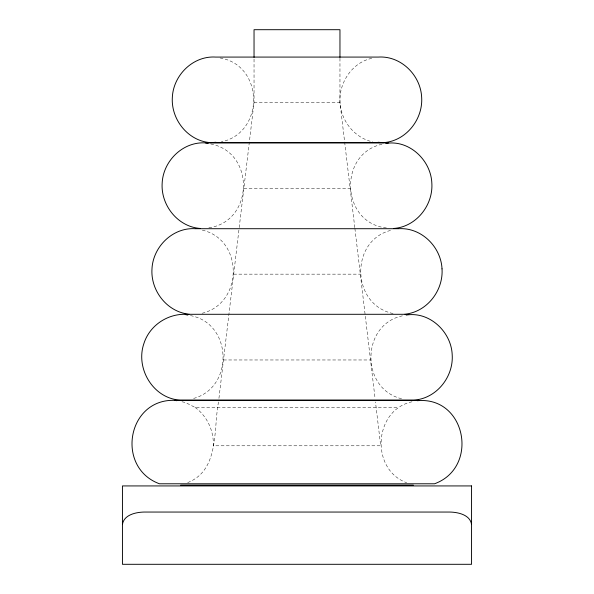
<?xml version="1.0" encoding="UTF-8"?>
<svg xmlns="http://www.w3.org/2000/svg" width="594" height="594" viewBox="0 0 594 594"><rect width="100%" height="100%" fill="white"/><g stroke="black" fill="none" stroke-linecap="round" stroke-linejoin="round"><path stroke-width="0.45" stroke-dasharray="2.97 2.23" d="M354.796 227.591L339.961 102.517C338.728 82.143 353.118 60.959 373.908 57.974M386.412 227.962C340.451 222.876 337.956 152.658 383.219 143.971M393.035 313.521C350.891 304.685 349.621 239.931 391.646 230.145M401.537 398.73C359.771 388.61 361.1 323.27 403.578 315.607M218.518 401.967C213.201 428.935 219.817 470.403 187.333 482.736M218.948 398.314L239.092 228.504M239.204 227.591L254.039 102.517L254.039 58.271M220.092 57.974C264.211 65.192 264.805 132.744 221.324 141.884M210.781 143.971C256.044 152.658 253.549 222.876 207.588 227.962M202.354 230.145C244.379 239.931 243.109 304.685 200.965 313.521M190.422 315.607C232.9 323.27 234.229 388.61 192.463 398.73M412.013 401.782C373.641 409.957 370.047 469.379 406.667 482.736M254.039 102.517L339.961 102.517C341.127 120.931 354.447 137.83 372.676 141.884M243.859 188.335L350.141 188.335M233.68 274.153L360.32 274.153M223.5 359.971L370.5 359.971M181.987 401.782L185.484 402.494L195.084 407.41L398.916 407.41M195.084 407.41C207.195 416.179 213.944 430.925 213.313 445.79L380.687 445.79L375.482 401.967M354.908 228.504L375.052 398.314M339.961 58.271L339.961 102.517"/><path stroke-width="0.89" d="M122.438 524.443C123.923 514.798 135.714 512.273 143.934 512.05L450.066 512.05C458.286 512.273 470.077 514.798 471.562 524.443M383.338 142.657C405.947 141.186 423.166 119.409 421.651 97.223C420.589 75.067 400.839 55.576 378.281 57.076L215.719 57.076C193.161 55.576 173.411 75.067 172.349 97.223C170.834 119.409 188.053 141.186 210.662 142.657L383.338 142.657L378.007 142.27M385.84 143.436C409.118 139.516 430.865 160.12 431.831 183.041C433.345 205.227 416.127 227.005 393.518 228.475M406.199 315.072C429.477 311.152 451.232 331.756 452.197 354.677C453.712 376.863 436.493 398.641 413.877 400.111L180.123 400.111C153.267 398.552 135.335 368.547 143.852 343.688C149.762 324.666 169.32 312.37 188.989 314.53M417.255 400.712C466.015 396.072 479.499 467.419 434.541 483.783L159.459 483.783C115.392 467.619 127.138 398.44 175 400.349L419 400.349M388.461 142.894L205.539 142.894C182.982 141.394 163.224 160.885 162.169 183.041C160.655 205.227 177.873 227.005 200.482 228.475M210.662 142.657L215.993 142.27M405.011 314.53L408.821 314.53M180.598 485.157L413.402 485.157M205.539 142.894L208.16 143.436M185.18 314.53L187.801 315.072M175 400.349L176.745 400.712M339.961 57.351L339.961 29.7L254.039 29.7L254.039 57.351M442.018 268.859C443.525 291.045 426.306 312.823 403.697 314.293L190.303 314.293C167.694 312.823 150.475 291.045 151.982 268.859C153.044 246.703 172.802 227.212 195.359 228.712L398.641 228.712C421.198 227.212 440.956 246.703 442.018 268.859M471.562 485.929L122.438 485.929L122.438 564.3L471.562 564.3L471.562 485.929"/></g></svg>
